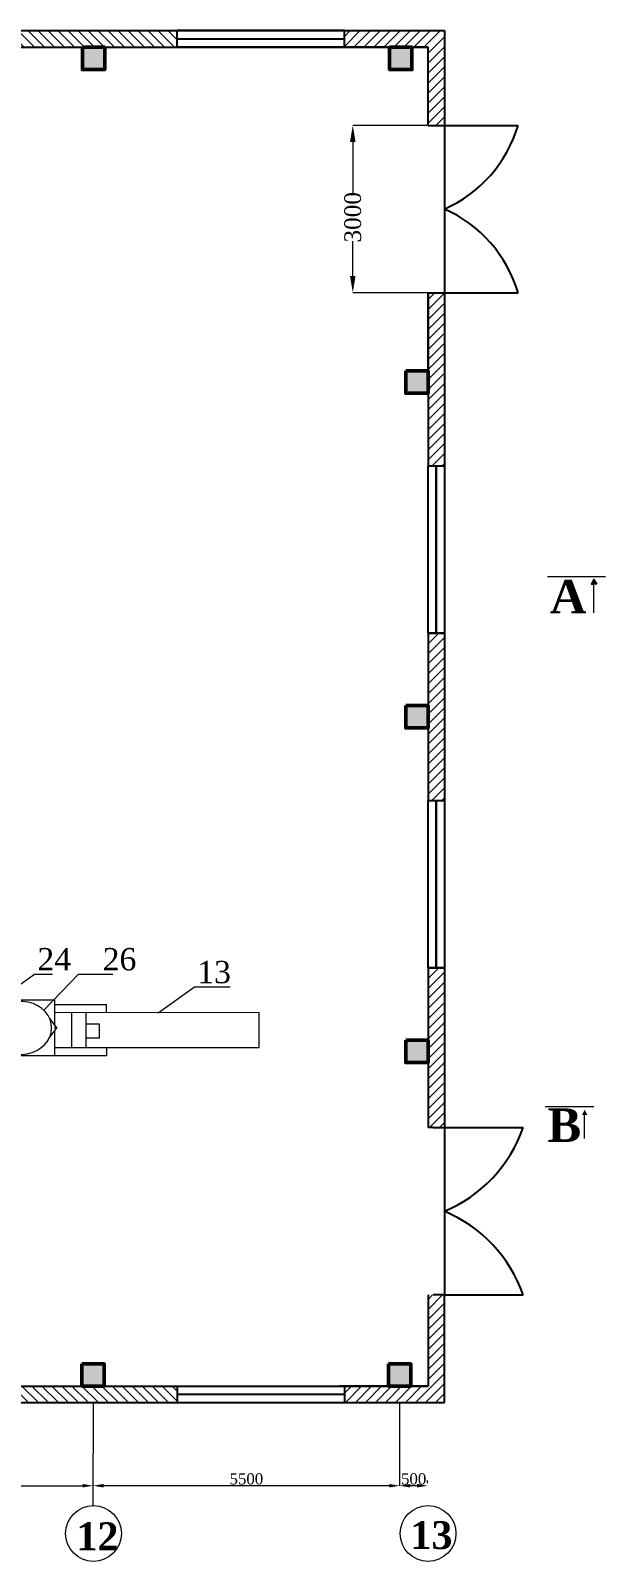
# Model space of a CAD drawing. Header units: inches. Extents: x -4475333 to 345677417, y -211198149 to 2125895.
# Drawn here: x -1834354 to -1824047, y 1209159 to 1236599 of the extents above; entities that cross this region are included whole.
import ezdxf

# ---------------------------------------------------------------- set-up
doc = ezdxf.new("R2010")
doc.units = ezdxf.units.IN
doc.header["$LTSCALE"] = 150
doc.header["$MEASUREMENT"] = 0
for name, color, linetype, lineweight in [('1. N thuong', 255, 'Continuous', 0), ('chuthichso', 8, 'Continuous', 0), ('cot', 2, 'Continuous', 50), ('NHA XUONG', 80, 'Continuous', 50)]:
    doc.layers.add(name, color=color, linetype=linetype, lineweight=lineweight)
for name, color, linetype in [('12132', 7, 'Continuous'), ('132132', 7, 'Continuous'), ('BUOC COT', 7, 'Continuous'), ('NET NHAP', 7, 'Continuous')]:
    doc.layers.add(name, color=color, linetype=linetype)
doc.styles.add('1', font='times.ttf')
doc.styles.add('CHU DAM', font='arialbd.ttf', dxfattribs={"height": 200})
doc.styles.add('KICHTHUOC', font='times.ttf')
doc.styles.get("Standard").update_dxf_attribs({"font": 'times.ttf', "height": 100})
doc.dimstyles.new('75', dxfattribs={"dimtxt": 200, "dimasz": 188, "dimexe": 94, "dimexo": 47, "dimgap": 20, "dimtad": 1, "dimtoh": 1, "dimdec": 0, "dimtxsty": '1', "dimcen": 2.5, "dimclrt": 256, "dimadec": 0, "dimazin": 0, "dimtfac": 1, "dimtdec": 0, "dimtix": 1, "dimtmove": 0, "dimatfit": 2, "dimfxl": 1, "dimlwd": 9, "dimlwe": 9, "dimarcsym": 0})
doc.dimstyles.new('KICH THUOC HANG', dxfattribs={"dimtxt": 300, "dimasz": 300, "dimexe": 1.25, "dimexo": 0.625, "dimtad": 0, "dimtoh": 1, "dimdec": 0, "dimtxsty": 'KICHTHUOC', "dimcen": 2.5, "dimclrd": 256, "dimclre": 256, "dimclrt": 256, "dimadec": 0, "dimazin": 0, "dimtfac": 1, "dimtdec": 0, "dimtmove": 0, "dimatfit": 3, "dimldrblk": 'OBLIQUE', "dimfxl": 1, "dimlwd": 13, "dimlwe": 13, "dimarcsym": 1})

# ---------------------------------------------------------------- blocks, each defined once
blk = doc.blocks.new('*D135')
at = {"layer": '132132', "color": 0, "lineweight": 9, "ltscale": 3, "transparency": 16777216}
for p, q in [((-1839235, 1210417), (-1839235, 1210609)), ((-1839047, 1210515), (-1833423, 1210515)), ((-1833235, 1210417), (-1833235, 1210609))]:
    blk.add_line(p, q, dxfattribs=at)
at = {"layer": '132132', "color": 0, "lineweight": 0, "ltscale": 3, "transparency": 16777216}
for points in [[(-1839047, 1210547), (-1839047, 1210484), (-1839235, 1210515)], [(-1833423, 1210547), (-1833423, 1210484), (-1833235, 1210515)]]:
    blk.add_solid(points, dxfattribs=at)
at = {"layer": 'Defpoints', "color": 0, "lineweight": 0, "ltscale": 3, "transparency": 16777216}
for p in [(-1839235, 1210370), (-1833235, 1210515), (-1833235, 1210370)]:
    blk.add_point(p, dxfattribs=at)
at = {"layer": '132132', "lineweight": 9, "ltscale": 3, "transparency": 16777216, "insert": (-1836235, 1210637), "char_height": 200, "attachment_point": 5, "style": '1'}
blk.add_mtext('6000', dxfattribs=at)
blk = doc.blocks.new('*D142')
at = {"layer": '132132', "color": 0, "lineweight": 9, "ltscale": 3, "transparency": 16777216}
for p, q in [((-1833235, 1210562), (-1833235, 1210609)), ((-1827923, 1210515), (-1833047, 1210515)), ((-1827735, 1210562), (-1827735, 1210609))]:
    blk.add_line(p, q, dxfattribs=at)
at = {"layer": '132132', "color": 0, "lineweight": 0, "ltscale": 3, "transparency": 16777216}
for points in [[(-1833047, 1210547), (-1833047, 1210484), (-1833235, 1210515)], [(-1827923, 1210547), (-1827923, 1210484), (-1827735, 1210515)]]:
    blk.add_solid(points, dxfattribs=at)
at = {"layer": 'Defpoints', "color": 0, "lineweight": 0, "ltscale": 3, "transparency": 16777216}
for p in [(-1833235, 1210515), (-1833235, 1210515), (-1827735, 1210515)]:
    blk.add_point(p, dxfattribs=at)
at = {"layer": '132132', "lineweight": 9, "ltscale": 3, "transparency": 16777216, "insert": (-1830485, 1210637), "char_height": 200, "attachment_point": 5, "style": '1'}
blk.add_mtext('5500', dxfattribs=at)
blk = doc.blocks.new('*D143')
at = {"layer": '132132', "color": 0, "lineweight": 9, "ltscale": 3, "transparency": 16777216}
for p, q in [((-1827735, 1210562), (-1827735, 1210609)), ((-1827423, 1210515), (-1827547, 1210515)), ((-1827235, 1210562), (-1827235, 1210609))]:
    blk.add_line(p, q, dxfattribs=at)
at = {"layer": '132132', "color": 0, "lineweight": 0, "ltscale": 3, "transparency": 16777216}
for points in [[(-1827547, 1210547), (-1827547, 1210484), (-1827735, 1210515)], [(-1827423, 1210547), (-1827423, 1210484), (-1827235, 1210515)]]:
    blk.add_solid(points, dxfattribs=at)
at = {"layer": 'Defpoints', "color": 0, "lineweight": 0, "ltscale": 3, "transparency": 16777216}
for p in [(-1827735, 1210515), (-1827735, 1210515), (-1827235, 1210515)]:
    blk.add_point(p, dxfattribs=at)
at = {"layer": '132132', "lineweight": 9, "ltscale": 3, "transparency": 16777216, "insert": (-1827485, 1210637), "char_height": 200, "attachment_point": 5, "style": '1'}
blk.add_mtext('500', dxfattribs=at)
blk = doc.blocks.new('*D153')
at = {"layer": '132132', "lineweight": 13, "transparency": 16777216}
for p, q in [((-1827227, 1234900), (-1828578, 1234900)), ((-1828577, 1234600), (-1828577, 1233679)), ((-1828577, 1232200), (-1828577, 1232826)), ((-1827227, 1231900), (-1828578, 1231900))]:
    blk.add_line(p, q, dxfattribs=at)
at = {"layer": '132132', "lineweight": 0, "transparency": 16777216}
for points in [[(-1828627, 1234600), (-1828527, 1234600), (-1828577, 1234900)], [(-1828627, 1232200), (-1828527, 1232200), (-1828577, 1231900)]]:
    blk.add_solid(points, dxfattribs=at)
at = {"layer": 'Defpoints', "color": 0, "lineweight": 0, "transparency": 16777216}
for p in [(-1827226, 1234900), (-1828577, 1231900), (-1827226, 1231900)]:
    blk.add_point(p, dxfattribs=at)
at = {"layer": '132132', "lineweight": 9, "transparency": 16777216, "insert": (-1828577, 1233253), "char_height": 300, "attachment_point": 5, "rotation": 90, "style": 'KICHTHUOC'}
blk.add_mtext('3000', dxfattribs=at)
blk = doc.blocks.new('_Oblique')
at = {"color": 0, "linetype": 'ByBlock', "lineweight": -2}
blk.add_line((-0.5, -0.5), (0.5, 0.5), dxfattribs=at)

msp = doc.modelspace()

# ---------------------------------------------------------------- hatches: boundary and pattern name
at = {"layer": '12132', "lineweight": 5}
h = msp.add_hatch(dxfattribs=at)
h.set_pattern_fill('ANSI31', color=3, scale=40, angle=-90, style=0)
h.set_pattern_definition([(315, (-1893378.41, 4462547.19), (89.802561, 89.802561), [])])
h.paths.add_polyline_path([(-1833316.1, 1236598.3), (-1831726.1, 1236598.3), (-1831726.1, 1236299.6), (-1832816.1, 1236299.6), (-1834718.9, 1236299.7), (-1834718.9, 1236598.2)])
h = msp.add_hatch(dxfattribs=at)
h.set_pattern_fill('ANSI31', color=256, scale=40, style=0)
h.set_pattern_definition([(45, (-5149692.45, 1179491.14), (-89.802561, 89.802561), [])])
h.paths.add_polyline_path([(-1828726.1, 1236598.4), (-1828726.1, 1236299.4), (-1827226.1, 1236299.6), (-1828726.1, 1236299.7), (-1828726.1, 1236299.6), (-1827226.1, 1236299.7), (-1827226.1, 1234899.7), (-1826933.4, 1234899.7), (-1826933.4, 1235049.7), (-1826933.4, 1236598.2), (-1827226.1, 1236598.7)])
for points in [[(-1833026.1, 1235899.6), (-1833026.1, 1236299.6), (-1833426.1, 1236299.6), (-1833426.1, 1235899.6)], [(-1833026.1, 1235899.6), (-1833026.1, 1236299.6), (-1833426.1, 1236299.6), (-1833426.1, 1235899.6)], [(-1827517.7, 1235899.6), (-1827517.7, 1236299.6), (-1827917.7, 1236299.6), (-1827917.7, 1235899.6)], [(-1827517.7, 1235899.6), (-1827517.7, 1236299.6), (-1827917.7, 1236299.6), (-1827917.7, 1235899.6)], [(-1827226.1, 1230099.7), (-1827226.1, 1230499.7), (-1827626.1, 1230499.7), (-1827626.1, 1230099.7)], [(-1827226.1, 1230099.7), (-1827226.1, 1230499.7), (-1827626.1, 1230499.7), (-1827626.1, 1230099.7)], [(-1827226.1, 1224099.7), (-1827226.1, 1224499.7), (-1827626.1, 1224499.7), (-1827626.1, 1224099.7)], [(-1827226.1, 1218099.7), (-1827226.1, 1218499.7), (-1827626.1, 1218499.7), (-1827626.1, 1218099.7)], [(-1833033.5, 1212299.9), (-1833033.5, 1212699.9), (-1833433.5, 1212699.9), (-1833433.5, 1212299.9)], [(-1827534.9, 1212299.9), (-1827534.9, 1212699.9), (-1827934.9, 1212699.9), (-1827934.9, 1212299.9)]]:
    msp.add_hatch(color=7, dxfattribs=at).paths.add_polyline_path(points)
h = msp.add_hatch(dxfattribs=at)
h.set_pattern_fill('ANSI31', color=3, scale=40, style=0)
h.set_pattern_definition([(45, (-5077483.52, 1170051.61), (-89.802561, 89.802561), [])])
h.paths.add_polyline_path([(-1826933.4, 1230113.9), (-1826933.4, 1231899.7), (-1827226, 1231899.7), (-1827226, 1230613.9), (-1827226, 1228799.5), (-1826933.4, 1228799.5)])
at = {"layer": '12132', "lineweight": 5, "ltscale": 10}
h = msp.add_hatch(color=3, dxfattribs=at)
h.paths.add_polyline_path([(-1824251.9, 1226767.4), (-1824300.6, 1226674.1), (-1824251.9, 1226674.1)])
h.paths.add_polyline_path([(-1824251.9, 1226767.4), (-1824251.9, 1226674.1), (-1824203.2, 1226674.1)])
at = {"layer": '12132', "lineweight": 5}
h = msp.add_hatch(dxfattribs=at)
h.set_pattern_fill('ANSI31', color=3, scale=40, style=0)
h.set_pattern_definition([(45, (-5077483.52, 1164237.37), (-89.802561, 89.802561), [])])
h.paths.add_polyline_path([(-1826933.4, 1224299.7), (-1826933.4, 1225799.9), (-1827226, 1225799.9), (-1827226, 1224799.7), (-1827227.2, 1222799.5), (-1826934.6, 1222799.5)])
h = msp.add_hatch(dxfattribs=at)
h.set_pattern_fill('ANSI31', color=3, scale=40, style=0)
h.set_pattern_definition([(45, (-5077483.49, 1158237.37), (-89.802561, 89.802561), [])])
h.paths.add_polyline_path([(-1826933.4, 1218299.7), (-1826933.4, 1219799.9), (-1827226, 1219799.9), (-1827226, 1218799.7), (-1827226, 1216935), (-1826933.4, 1216935)])
at = {"layer": '12132', "lineweight": 5, "ltscale": 10}
h = msp.add_hatch(color=3, dxfattribs=at)
h.paths.add_polyline_path([(-1824418.5, 1217255.7), (-1824467.2, 1217162.5), (-1824418.5, 1217162.5)])
h.paths.add_polyline_path([(-1824418.5, 1217255.7), (-1824418.5, 1217162.5), (-1824369.7, 1217162.5)])
at = {"layer": '12132', "lineweight": 5}
h = msp.add_hatch(dxfattribs=at)
h.set_pattern_fill('ANSI31', color=3, scale=40, style=0)
h.set_pattern_definition([(45, (-5149692.45, 1173491.14), (-89.802561, 89.802561), [])])
h.paths.add_polyline_path([(-1826933.4, 1213935), (-1827226.1, 1213935), (-1827226.1, 1212299.6), (-1828726.1, 1212299.6), (-1828726.1, 1212010.1), (-1827226.1, 1212010.1), (-1826933.4, 1212010.1)])
h = msp.add_hatch(dxfattribs=at)
h.set_pattern_fill('ANSI31', color=3, scale=40, angle=-90, style=0)
h.set_pattern_definition([(315, (-1893185.49, 4439747.26), (89.802561, 89.802561), [])])
h.paths.add_polyline_path([(-1833123.2, 1212010.2), (-1831726, 1212010.2), (-1831726, 1212299.9), (-1832623.2, 1212299.7), (-1834734.9, 1212299.7), (-1834734.9, 1212010.2)])

# ---------------------------------------------------------------- linework, layer by layer
at = {"color": 3}
for p, q in [((-1840726.1, 1236598.2), (-1828926.1, 1236598.8)), ((-1831726.1, 1236598.1), (-1828726.1, 1236598.1)), ((-1831726.1, 1236299.6), (-1831726.1, 1236598.1)), ((-1828726.1, 1236598.1), (-1831726.1, 1236598.1)), ((-1831726.1, 1236448.9), (-1828726.1, 1236448.9)), ((-1828726.1, 1236598.1), (-1831174.6, 1236598.1)), ((-1828926.1, 1236598.2), (-1827226.1, 1236598.2)), ((-1828926.1, 1236598.2), (-1827226.1, 1236598.2)), ((-1828926.1, 1236598.2), (-1827226.1, 1236598.2)), ((-1828726.1, 1236299.6), (-1828726.1, 1236598.1)), ((-1828726.1, 1236598.1), (-1828726.1, 1236598.1)), ((-1827226.1, 1236598.2), (-1826933.4, 1236598.2)), ((-1827226.1, 1236598.2), (-1827226.1, 1236598.2)), ((-1827226.1, 1236598.2), (-1826933.4, 1236598.2)), ((-1827226.1, 1236598.2), (-1826933.4, 1236598.2)), ((-1827226.1, 1236598.2), (-1826933.4, 1236598.2)), ((-1826933.4, 1236598.2), (-1826933.4, 1234899.7)), ((-1840726.1, 1236299.6), (-1833226.1, 1236299.6)), ((-1834726.1, 1236299.6), (-1831926.1, 1236299.6)), ((-1833226.1, 1236299.6), (-1827226.1, 1236299.6)), ((-1831726.1, 1236299.6), (-1828726.1, 1236299.6)), ((-1828726.1, 1236299.6), (-1831726.1, 1236299.6)), ((-1828726.1, 1236299.6), (-1831726.1, 1236299.6)), ((-1831726.1, 1236299.6), (-1828726.1, 1236299.6)), ((-1828726.1, 1236299.6), (-1831174.6, 1236299.6)), ((-1830223.6, 1236299.6), (-1830023.6, 1236299.6)), ((-1827226.1, 1236299.7), (-1828926.1, 1236299.7)), ((-1828926.1, 1236299.6), (-1827226.1, 1236299.6)), ((-1827226.1, 1236299.6), (-1828926.1, 1236299.6)), ((-1828726.1, 1236299.6), (-1828726.1, 1236299.6)), ((-1827426.1, 1236299.6), (-1827226.1, 1236299.6)), ((-1827226.1, 1234899.7), (-1827226.1, 1236299.7)), ((-1827226.1, 1234899.7), (-1827226.1, 1236299.7)), ((-1827226.1, 1234899.7), (-1826933.4, 1234899.7)), ((-1826933.4, 1234899.7), (-1825613.1, 1234899.7)), ((-1827226.1, 1230299.7), (-1827226.1, 1231899.7)), ((-1827226.1, 1231899.7), (-1826933.4, 1231899.7)), ((-1827226, 1231899.7), (-1827226, 1228799.5)), ((-1826933.4, 1231899.7), (-1826933.4, 1228799.5)), ((-1826933.4, 1231899.7), (-1825613.1, 1231899.7)), ((-1827226.1, 1230299.7), (-1827226.1, 1229049.7)), ((-1826933.4, 1229516.9), (-1826933.4, 1228799.5)), ((-1827226, 1225799.9), (-1827226, 1222799.5)), ((-1827226, 1225799.9), (-1826933.4, 1225799.9)), ((-1826933.4, 1225799.9), (-1826933.4, 1222799.5)), ((-1826933.4, 1224299.7), (-1826933.4, 1222799.5)), ((-1827226, 1219799.9), (-1827226.1, 1216935)), ((-1827226, 1219799.9), (-1826933.4, 1219799.9)), ((-1827133.5, 1216935), (-1826933.5, 1216935)), ((-1826933.4, 1216935), (-1825520.4, 1216935)), ((-1827226.1, 1213935), (-1827226.1, 1212299.9)), ((-1826933.5, 1213935), (-1827133.5, 1213935)), ((-1826933.4, 1212010.1), (-1826933.4, 1213935)), ((-1826933.4, 1213935), (-1825520.4, 1213935)), ((-1839226.1, 1212299.9), (-1833226.1, 1212299.9)), ((-1834623.6, 1212299.9), (-1831814.7, 1212299.9)), ((-1833226.1, 1212299.9), (-1827226.1, 1212299.9)), ((-1831726.1, 1212299.9), (-1831726.1, 1212010.2)), ((-1828814.7, 1212299.9), (-1827226.1, 1212299.9)), ((-1827226.1, 1212299.9), (-1828814.7, 1212299.9)), ((-1827226.1, 1212299.8), (-1828814.7, 1212299.8)), ((-1828726.1, 1212299.9), (-1828726.1, 1212010.2)), ((-1828476.1, 1212299.9), (-1828476.1, 1212299.9)), ((-1831726.1, 1212155), (-1828726.1, 1212155)), ((-1851026.1, 1212010.1), (-1827226.1, 1212010.1)), ((-1834623.6, 1212010.1), (-1831814.7, 1212010.1)), ((-1828814.7, 1212010.1), (-1827226.1, 1212010.1)), ((-1828814.7, 1212010.1), (-1827226.1, 1212010.1)), ((-1828814.7, 1212010.1), (-1827226.1, 1212010.1)), ((-1827226.1, 1212010.1), (-1827026.1, 1212010.1)), ((-1827226.1, 1212010.1), (-1827226.1, 1212010.1)), ((-1827226.1, 1212010.1), (-1827026.1, 1212010.1)), ((-1827226.1, 1212010.1), (-1827026.1, 1212010.1)), ((-1827226.1, 1212010.1), (-1826933.4, 1212010.1))]:
    msp.add_line(p, q, dxfattribs=at)
at = {"color": 7}
for p, q in [((-1828076.1, 1236299.7), (-1827676.1, 1236299.7)), ((-1827734.9, 1236299.7), (-1827934.9, 1236299.7)), ((-1827934.9, 1236299.7), (-1827834.9, 1236299.7)), ((-1827734.9, 1236299.7), (-1827934.9, 1236299.7)), ((-1827734.9, 1236299.7), (-1827934.9, 1236299.6)), ((-1827934.9, 1236299.6), (-1827917.7, 1236299.6)), ((-1827917.7, 1236299.6), (-1827517.7, 1236299.6)), ((-1827734.9, 1236299.7), (-1827734.9, 1236299.6)), ((-1833026.1, 1236099.6), (-1833026.1, 1235899.6)), ((-1827517.7, 1236099.6), (-1827517.7, 1235899.6)), ((-1827226.1, 1230299.7), (-1827226.1, 1230099.7))]:
    msp.add_line(p, q, dxfattribs=at)
for p, q in [((-1826933.4, 1234899.7), (-1826933.4, 1231899.7)), ((-1826933.4, 1216935), (-1826933.4, 1213935))]:
    msp.add_line(p, q)
at = {"color": 3}
for points in [[(-1828726.1, 1236598.1), (-1828726.1, 1236598.1)], [(-1826933.4, 1219799.9), (-1826933.4, 1216935)]]:
    msp.add_lwpolyline(points, dxfattribs=at)
for points in [[(-1827226, 1228799.5), (-1826933.4, 1228799.5), (-1826933.4, 1225799.9), (-1827226, 1225799.9)], [(-1827079.7, 1228799.5), (-1827079.7, 1228799.5), (-1827079.7, 1225799.9), (-1827079.7, 1225799.9)], [(-1827226, 1222799.5), (-1826933.4, 1222799.5), (-1826933.4, 1219799.9), (-1827226, 1219799.9)], [(-1827080.9, 1222799.5), (-1827080.9, 1222799.5), (-1827080.9, 1219799.9), (-1827080.9, 1219799.9)]]:
    msp.add_lwpolyline(points, close=True, dxfattribs=at)
for centre, radius, start, end in [((-1827896.5, 1235578.5), 2382.2, 293.84574, 343.44323), ((-1827896.5, 1231220.9), 2382.2, 16.55677, 66.15426), ((-1827905.9, 1217766.6), 2526.3, 292.64047, 340.78092), ((-1827905.9, 1213103.4), 2526.3, 19.21908, 67.35953)]:
    msp.add_arc(centre, radius, start, end, dxfattribs=at)
at = {"layer": '1. N thuong', "lineweight": 0}
for p, q in [((-1835126.8, 1219222.3), (-1833926.8, 1219222.3)), ((-1833926.8, 1219222.3), (-1833926.8, 1218774.7)), ((-1834013.4, 1218892.8), (-1833899.9, 1218738.2)), ((-1833926.8, 1219142.3), (-1833410.8, 1219142.3)), ((-1830252.8, 1218992.3), (-1833926.8, 1218998.5)), ((-1833616.5, 1218372.3), (-1833616.5, 1218992.3)), ((-1833360, 1218372.3), (-1833360, 1218992.3)), ((-1832996, 1218992.3), (-1832996, 1219142.3)), ((-1830252.8, 1218372.3), (-1830252.8, 1218992.3)), ((-1833899.6, 1218706.4), (-1834010.2, 1218559.2)), ((-1833926.8, 1218670.3), (-1833926.8, 1218222.3)), ((-1833926.8, 1218372.3), (-1830252.8, 1218372.3)), ((-1833926.8, 1218222.3), (-1835126.8, 1218222.3)), ((-1833926.8, 1218222.3), (-1833926.8, 1218222.3))]:
    msp.add_line(p, q, dxfattribs=at)
for points in [[(-1833926.8, 1219142.3), (-1832996, 1219142.3)], [(-1832996, 1218372.3), (-1832996, 1218222.3), (-1833926.8, 1218222.3)], [(-1834017.5, 1218222.3), (-1834017.5, 1218222.3)]]:
    msp.add_lwpolyline(points, dxfattribs=at)
msp.add_lwpolyline([(-1833126, 1218539.8), (-1833360, 1218539.8), (-1833360, 1218794.8), (-1833126, 1218794.8)], close=True, dxfattribs=at)
msp.add_circle((-1833904.3, 1218722.3), 16.5, dxfattribs=at)
msp.add_ellipse((-1834526.8, 1218722.3), major_axis=(550, 0), ratio=0.8636364, start_param=-2.724985, end_param=2.6896218, dxfattribs=at)
at = {"layer": 'BUOC COT', "color": 7, "lineweight": 20, "ltscale": 10}
for p, q in [((-1833233.8, 1212010.1), (-1833235.7, 1210159)), ((-1827734.9, 1210515.2), (-1827734.9, 1212010.1))]:
    msp.add_line(p, q, dxfattribs=at)
at = {"layer": 'BUOC COT', "lineweight": 13, "ltscale": 10}
for centre in [(-1833227.1, 1209659), (-1827227.1, 1209659.2)]:
    msp.add_circle(centre, 500, dxfattribs=at)
at = {"layer": 'chuthichso', "lineweight": 0}
for p, q in [((-1834935.5, 1219222.3), (-1834282.6, 1219686.2)), ((-1834282.6, 1219686.2), (-1833959.8, 1219686.2)), ((-1834117.3, 1219039.4), (-1833494.4, 1219686.2)), ((-1833494.4, 1219686.2), (-1832880.5, 1219686.2)), ((-1832068.8, 1218992.3), (-1831415.8, 1219456.2)), ((-1831415.8, 1219456.2), (-1830775.6, 1219456.2))]:
    msp.add_line(p, q, dxfattribs=at)
at = {"layer": 'cot', "color": 7}
for points in [[(-1833426.1, 1236299.6), (-1833026.1, 1236299.6), (-1833026.1, 1235899.6), (-1833426.1, 1235899.6)], [(-1833426.1, 1236299.6), (-1833026.1, 1236299.6), (-1833026.1, 1235899.6), (-1833426.1, 1235899.6)], [(-1827917.7, 1236299.6), (-1827517.7, 1236299.6), (-1827517.7, 1235899.6), (-1827917.7, 1235899.6)], [(-1827917.7, 1236299.6), (-1827517.7, 1236299.6), (-1827517.7, 1235899.6), (-1827917.7, 1235899.6)], [(-1827626.1, 1230499.7), (-1827226.1, 1230499.7), (-1827226.1, 1230099.7), (-1827626.1, 1230099.7)], [(-1827626.1, 1230499.7), (-1827226.1, 1230499.7), (-1827226.1, 1230099.7), (-1827626.1, 1230099.7)], [(-1827626.1, 1224499.7), (-1827226.1, 1224499.7), (-1827226.1, 1224099.7), (-1827626.1, 1224099.7)], [(-1827626.1, 1218499.7), (-1827226.1, 1218499.7), (-1827226.1, 1218099.7), (-1827626.1, 1218099.7)], [(-1833433.5, 1212699.9), (-1833033.5, 1212699.9), (-1833033.5, 1212299.9), (-1833433.5, 1212299.9)], [(-1827934.9, 1212699.9), (-1827534.9, 1212699.9), (-1827534.9, 1212299.9), (-1827934.9, 1212299.9)]]:
    msp.add_lwpolyline(points, close=True, dxfattribs=at)
at = {"layer": 'NET NHAP', "lineweight": 25}
msp.add_line((-1827133.5, 1216935), (-1827226.1, 1216935), dxfattribs=at)
at = {"layer": 'NHA XUONG', "color": 3, "lineweight": 18, "ltscale": 10}
for p, q in [((-1825083.3, 1226810.8), (-1824046.7, 1226810.8)), ((-1824251.9, 1226767.4), (-1824300.6, 1226674.1)), ((-1824300.6, 1226674.1), (-1824251.9, 1226674.1)), ((-1824251.9, 1226767.4), (-1824203.2, 1226674.1)), ((-1824251.9, 1226164.5), (-1824251.9, 1226674.1)), ((-1824203.2, 1226674.1), (-1824251.9, 1226674.1)), ((-1825128.2, 1217315.5), (-1824252.7, 1217315.5)), ((-1824419.6, 1216736.7), (-1824419.6, 1217162.6))]:
    msp.add_line(p, q, dxfattribs=at)

# ---------------------------------------------------------------- texts
at = {"layer": '1. N thuong', "lineweight": 0, "char_height": 400, "width": 236.121, "attachment_point": 1}
for s, insert in [('24', (-1834233.1, 1220153.7)), ('13', (-1831366.3, 1219923.7))]:
    msp.add_mtext(s, dxfattribs=dict(at, insert=insert))
at = {"layer": '1. N thuong', "lineweight": 0, "insert": (-1833062.4, 1220153.7), "char_height": 400, "attachment_point": 1}
msp.add_mtext('26', dxfattribs=at)
at = {"layer": 'NHA XUONG', "color": 3, "lineweight": 18, "ltscale": 10, "char_height": 600, "width": 872.228, "attachment_point": 1, "style": 'CHU DAM'}
for s, insert in [('{\\fTimes New Roman|b1|i0|c0|p18;A}', (-1825041.7, 1226753.7)), ('{\\fTimes New Roman|b1|i0|c0|p18;B}', (-1825083.5, 1217279.2))]:
    msp.add_mtext(s, dxfattribs=dict(at, insert=insert))
at = {"layer": 'NHA XUONG', "color": 50, "lineweight": 18, "ltscale": 10, "char_height": 500, "width": 762.076, "attachment_point": 1, "style": 'CHU DAM'}
for s, insert in [('{\\fTimes New Roman|b1|i0|c0|p18;12}', (-1833532.9, 1209859.3)), ('{\\fTimes New Roman|b1|i0|c0|p18;13}', (-1827543.9, 1209880.5))]:
    msp.add_mtext(s, dxfattribs=dict(at, insert=insert))

# ---------------------------------------------------------------- dimensions: what is measured, and where the dimension line sits
at = {"layer": '132132', "lineweight": 9}
dim = msp.add_linear_dim(base=(-1828576.5, 1231899.7), p1=(-1827226.1, 1234899.7), p2=(-1827226.1, 1231899.7), angle=90, dimstyle='KICH THUOC HANG', dxfattribs=at)
dim.commit()
dim.dimension.update_dxf_attribs({"geometry": '*D153', "text_midpoint": (-1828576.5, 1233252.7), "dimtype": 160})
at = {"layer": '132132', "color": 0, "lineweight": 9, "ltscale": 3}
for base, p1, p2, picture, middle in [((-1833234.9, 1210515.2), (-1839234.9, 1210369.9), (-1833234.9, 1210370.1), '*D135', (-1836234.9, 1210637)), ((-1833234.9, 1210515.2), (-1827734.9, 1210515.2), (-1833234.9, 1210515.2), '*D142', (-1830484.9, 1210637)), ((-1827734.9, 1210515.2), (-1827234.9, 1210515.2), (-1827734.9, 1210515.2), '*D143', (-1827484.9, 1210637))]:
    dim = msp.add_linear_dim(base=base, p1=p1, p2=p2, dimstyle='75', dxfattribs=at)
    dim.commit()
    dim.dimension.update_dxf_attribs({"geometry": picture, "text_midpoint": middle})

doc.saveas('drawing.dxf')
